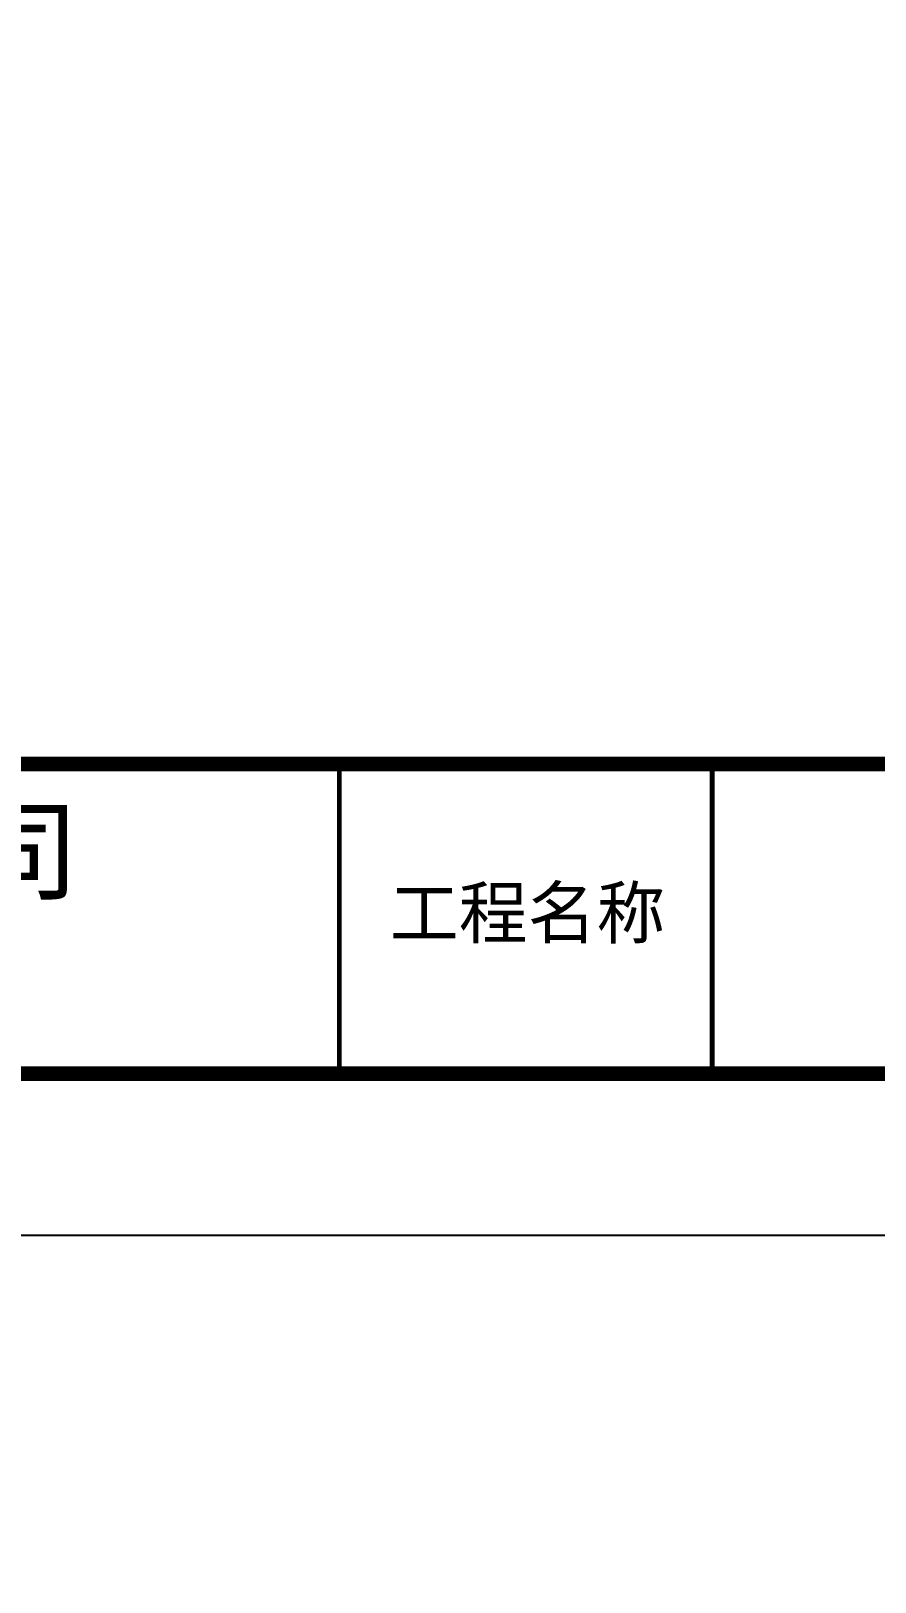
# Model space of a CAD drawing. Extents: x 23618587 to 48466785, y 42305484 to 86624613.
# Drawn here: x 24327059 to 24334893, y 43162400 to 43176784 of the extents above; entities that cross this region are included whole.
import ezdxf

# ---------------------------------------------------------------- set-up
doc = ezdxf.new("R2010")
doc.units = 0
doc.header["$MEASUREMENT"] = 0
doc.layers.get('0').update_dxf_attribs({"linetype": 'CONTINUOUS'})
doc.layers.add('AC-W', color=7, linetype='CONTINUOUS')
doc.layers.add('FRAME', color=7, linetype='CONTINUOUS')
doc.styles.add('HZ', font='txt.shx', dxfattribs={"bigfont": 'hztxt.shx'})
doc.styles.add('XC91', font='txt.shx', dxfattribs={"bigfont": 'XC91.shx'})

msp = doc.modelspace()

# ---------------------------------------------------------------- linework, layer by layer
at = {"const_width": 45}
for points in [[(24329921.71705, 43170027.25005), (24329921.71705, 43167120.67359)], [(24333381.60725, 43170027.25005), (24333381.60725, 43167120.67359)]]:
    msp.add_lwpolyline(points, dxfattribs=at)
at = {"layer": 'AC-W', "color": 7}
for centre, start, end in [((24148759.7883, 42835660.74182), 79.4743453433, 79.4743453433), ((24148766.30591, 42835659.45113), 78.1227654299, 78.1227654299), ((24148779.34207, 42835656.52904), 76.2090487924, 76.2090487924)]:
    msp.add_arc(centre, 530172.67138, start, end, dxfattribs=at)
at = {"layer": 'FRAME'}
msp.add_lwpolyline([(24221262.63462, 43165613.87762), (24221262.63462, 43291763.87762), (24399612.63462, 43291763.87762), (24399612.63462, 43165613.87762)], close=True, dxfattribs=at)
at = {"layer": 'FRAME', "const_width": 135}
msp.add_lwpolyline([(24225012.63462, 43167113.87762), (24225012.63462, 43290263.87762), (24398112.63462, 43290263.87762), (24398112.63462, 43167113.87762)], close=True, dxfattribs=at)
msp.add_lwpolyline([(24398132.79333, 43169985.84443), (24312032.79333, 43169985.84443)], dxfattribs=at)

# ---------------------------------------------------------------- texts
at = {"attachment_point": 1}
for s, insert, char_height, style in [('\\f楷体_GB2312|b0|i0|c134|p49;清华同方股份有限公司', (24317161.24736, 43169562.20667), 758.625, 'XC91'), ('\\f宋体|b0|i0|c134|p34;工程名称', (24330390.47626, 43168840.7582), 468.5625, 'HZ')]:
    msp.add_mtext(s, dxfattribs=dict(at, insert=insert, char_height=char_height, style=style))

doc.saveas('drawing.dxf')
